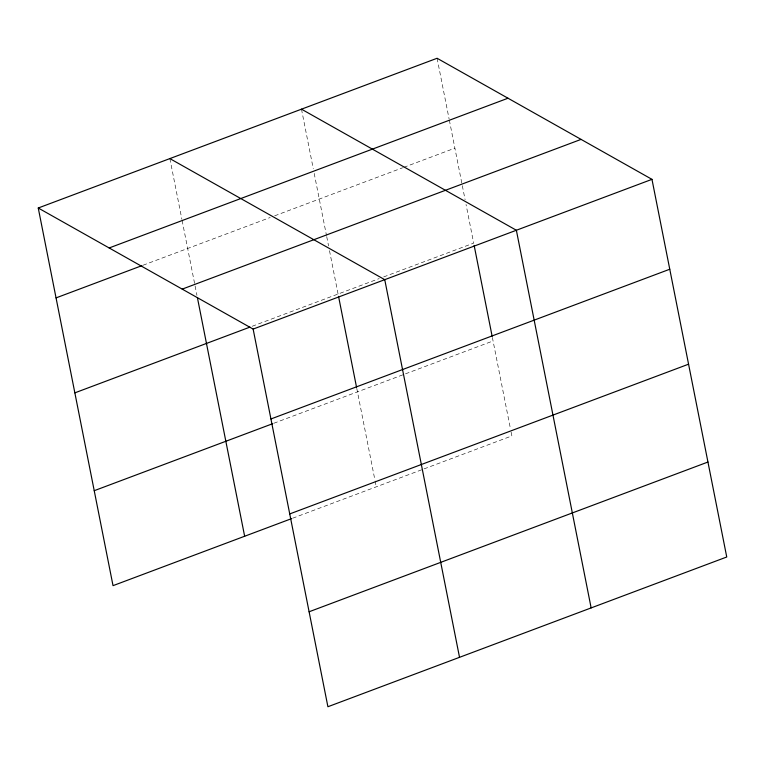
<?xml version="1.0" encoding="UTF-8"?>
<svg xmlns="http://www.w3.org/2000/svg" width="765" height="765" viewBox="0 0 765 765"><rect width="100%" height="100%" fill="white"/><g stroke="black" fill="none" stroke-linecap="round" stroke-linejoin="round"><path stroke-width="0.57" stroke-dasharray="3.83 2.87" d="M143.045 265.226L270.208 217.49M274.664 215.816L402.648 167.764M403.757 167.353L454.888 148.152M252.201 326.272L379.211 278.584M383.657 276.92L473.688 243.117L466.028 204.427M273.803 423.274L493.062 340.961M292.603 518.24L422.94 469.308M424.059 468.888L511.861 435.916L510.704 430.054M437.092 58.264L449.103 118.967M449.342 120.134L462.079 184.499M462.318 185.675L465.101 199.742M492.373 337.461L510.475 428.888M301.486 109.175L313.268 168.711M314.195 173.387L326.473 235.41M326.712 236.586L328.568 245.957M329.495 250.652L338.082 294.028M356.767 388.371L374.869 479.798M375.099 480.965L376.256 486.827M169.868 158.594L181.888 219.297M182.118 220.463L194.865 284.819M195.094 285.995L196.949 295.376"/><path stroke-width="1.15" d="M38.25 208.004L437.092 58.264L651.971 179.345L726.75 556.997L327.908 706.736L253.139 329.084L38.25 208.004L113.029 585.655L291.494 518.66M109.166 247.956L507.998 98.226M56.046 297.891L141.936 265.646M182.223 289.122L581.065 139.393M74.855 392.856L249.964 327.114M253.139 329.084L651.971 179.345M270.934 418.971L669.767 269.232M94.229 490.69L272.684 423.695M289.734 513.927L688.577 364.188M309.108 611.77L707.95 462.031M301.486 109.175L516.365 230.255L591.144 607.907M169.868 158.594L384.747 279.665L459.526 657.317M474.147 245.45L492.144 336.294M338.541 296.361L356.538 387.205M197.418 297.719L244.647 536.246"/></g></svg>
